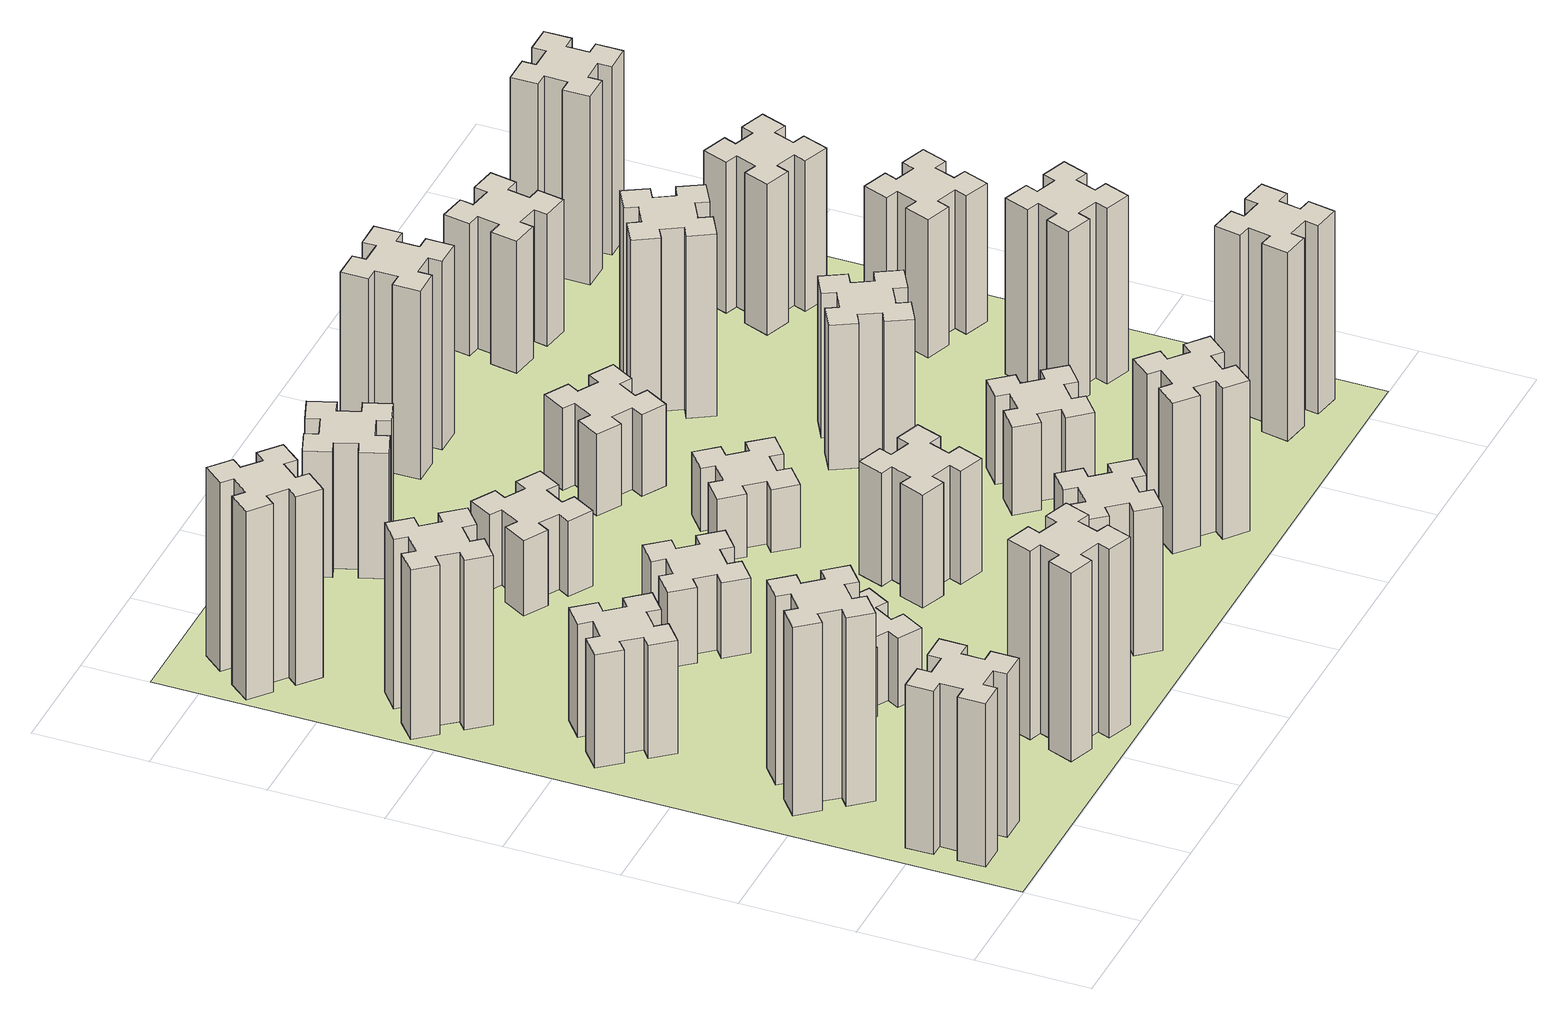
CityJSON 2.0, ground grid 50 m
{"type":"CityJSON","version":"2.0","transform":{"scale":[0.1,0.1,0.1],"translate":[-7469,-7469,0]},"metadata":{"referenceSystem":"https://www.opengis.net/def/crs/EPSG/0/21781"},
"CityObjects":{
"building1":{"type":"Building","attributes":{"class":"1000","function":"1000","usage":"1000","yearOfConstruction":2016,"roofType":"1000","measuredHeight":78,"storeysAboveGround":30,"storeysBelowGround":0},"geometry":[{"type":"Solid","lod":"1","boundaries":[[[[0,1,2,3,4,5,6,7,8,9,10,11,12,13,14,15,16,17,18,19]],[[17,16,20,21]],[[16,15,22,20]],[[15,14,23,22]],[[14,13,24,23]],[[13,12,25,24]],[[12,11,26,25]],[[11,10,27,26]],[[10,9,28,27]],[[9,8,29,28]],[[8,7,30,29]],[[7,6,31,30]],[[6,5,32,31]],[[5,4,33,32]],[[4,3,34,33]],[[3,2,35,34]],[[2,1,36,35]],[[1,0,37,36]],[[0,19,38,37]],[[19,18,39,38]],[[18,17,21,39]],[[24,25,26,27,28,29,30,31,32,33,34,35,36,37,38,39,21,20,22,23]]]]}]},
"building2":{"type":"Building","attributes":{"class":"1000","function":"1000","usage":"1000","yearOfConstruction":2016,"roofType":"1000","measuredHeight":90,"storeysAboveGround":30,"storeysBelowGround":0},"geometry":[{"type":"Solid","lod":"1","boundaries":[[[[40,41,42,43,44,45,46,47,48,49,50,51,52,53,54,55,56,57,58,59]],[[57,56,60,61]],[[56,55,62,60]],[[55,54,63,62]],[[54,53,64,63]],[[53,52,65,64]],[[52,51,66,65]],[[51,50,67,66]],[[50,49,68,67]],[[49,48,69,68]],[[48,47,70,69]],[[47,46,71,70]],[[46,45,72,71]],[[45,44,73,72]],[[44,43,74,73]],[[43,42,75,74]],[[42,41,76,75]],[[41,40,77,76]],[[40,59,78,77]],[[59,58,79,78]],[[58,57,61,79]],[[64,65,66,67,68,69,70,71,72,73,74,75,76,77,78,79,61,60,62,63]]]]}]},
"building3":{"type":"Building","attributes":{"class":"1000","function":"1000","usage":"1000","yearOfConstruction":2016,"roofType":"1000","measuredHeight":54,"storeysAboveGround":30,"storeysBelowGround":0},"geometry":[{"type":"Solid","lod":"1","boundaries":[[[[80,81,82,83,84,85,86,87,88,89,90,91,92,93,94,95,96,97,98,99]],[[97,96,100,101]],[[96,95,102,100]],[[95,94,103,102]],[[94,93,104,103]],[[93,92,105,104]],[[92,91,106,105]],[[91,90,107,106]],[[90,89,108,107]],[[89,88,109,108]],[[88,87,110,109]],[[87,86,111,110]],[[86,85,112,111]],[[85,84,113,112]],[[84,83,114,113]],[[83,82,115,114]],[[82,81,116,115]],[[81,80,117,116]],[[80,99,118,117]],[[99,98,119,118]],[[98,97,101,119]],[[104,105,106,107,108,109,110,111,112,113,114,115,116,117,118,119,101,100,102,103]]]]}]},
"building4":{"type":"Building","attributes":{"class":"1000","function":"1000","usage":"1000","yearOfConstruction":2016,"roofType":"1000","measuredHeight":81,"storeysAboveGround":30,"storeysBelowGround":0},"geometry":[{"type":"Solid","lod":"1","boundaries":[[[[120,121,122,123,124,125,126,127,128,129,130,131,132,133,134,135,136,137,138,139]],[[137,136,140,141]],[[136,135,142,140]],[[135,134,143,142]],[[134,133,144,143]],[[133,132,145,144]],[[132,131,146,145]],[[131,130,147,146]],[[130,129,148,147]],[[129,128,149,148]],[[128,127,150,149]],[[127,126,151,150]],[[126,125,152,151]],[[125,124,153,152]],[[124,123,154,153]],[[123,122,155,154]],[[122,121,156,155]],[[121,120,157,156]],[[120,139,158,157]],[[139,138,159,158]],[[138,137,141,159]],[[144,145,146,147,148,149,150,151,152,153,154,155,156,157,158,159,141,140,142,143]]]]}]},
"building5":{"type":"Building","attributes":{"class":"1000","function":"1000","usage":"1000","yearOfConstruction":2016,"roofType":"1000","measuredHeight":90,"storeysAboveGround":30,"storeysBelowGround":0},"geometry":[{"type":"Solid","lod":"1","boundaries":[[[[160,161,162,163,164,165,166,167,168,169,170,171,172,173,174,175,176,177,178,179]],[[177,176,180,181]],[[176,175,182,180]],[[175,174,183,182]],[[174,173,184,183]],[[173,172,185,184]],[[172,171,186,185]],[[171,170,187,186]],[[170,169,188,187]],[[169,168,189,188]],[[168,167,190,189]],[[167,166,191,190]],[[166,165,192,191]],[[165,164,193,192]],[[164,163,194,193]],[[163,162,195,194]],[[162,161,196,195]],[[161,160,197,196]],[[160,179,198,197]],[[179,178,199,198]],[[178,177,181,199]],[[184,185,186,187,188,189,190,191,192,193,194,195,196,197,198,199,181,180,182,183]]]]}]},
"building6":{"type":"Building","attributes":{"class":"1000","function":"1000","usage":"1000","yearOfConstruction":2016,"roofType":"1000","measuredHeight":90,"storeysAboveGround":30,"storeysBelowGround":0},"geometry":[{"type":"Solid","lod":"1","boundaries":[[[[200,201,202,203,204,205,206,207,208,209,210,211,212,213,214,215,216,217,218,219]],[[217,216,220,221]],[[216,215,222,220]],[[215,214,223,222]],[[214,213,224,223]],[[213,212,225,224]],[[212,211,226,225]],[[211,210,227,226]],[[210,209,228,227]],[[209,208,229,228]],[[208,207,230,229]],[[207,206,231,230]],[[206,205,232,231]],[[205,204,233,232]],[[204,203,234,233]],[[203,202,235,234]],[[202,201,236,235]],[[201,200,237,236]],[[200,219,238,237]],[[219,218,239,238]],[[218,217,221,239]],[[224,225,226,227,228,229,230,231,232,233,234,235,236,237,238,239,221,220,222,223]]]]}]},
"building7":{"type":"Building","attributes":{"class":"1000","function":"1000","usage":"1000","yearOfConstruction":2016,"roofType":"1000","measuredHeight":33,"storeysAboveGround":30,"storeysBelowGround":0},"geometry":[{"type":"Solid","lod":"1","boundaries":[[[[240,241,242,243,244,245,246,247,248,249,250,251,252,253,254,255,256,257,258,259]],[[257,256,260,261]],[[256,255,262,260]],[[255,254,263,262]],[[254,253,264,263]],[[253,252,265,264]],[[252,251,266,265]],[[251,250,267,266]],[[250,249,268,267]],[[249,248,269,268]],[[248,247,270,269]],[[247,246,271,270]],[[246,245,272,271]],[[245,244,273,272]],[[244,243,274,273]],[[243,242,275,274]],[[242,241,276,275]],[[241,240,277,276]],[[240,259,278,277]],[[259,258,279,278]],[[258,257,261,279]],[[264,265,266,267,268,269,270,271,272,273,274,275,276,277,278,279,261,260,262,263]]]]}]},
"building8":{"type":"Building","attributes":{"class":"1000","function":"1000","usage":"1000","yearOfConstruction":2016,"roofType":"1000","measuredHeight":36,"storeysAboveGround":30,"storeysBelowGround":0},"geometry":[{"type":"Solid","lod":"1","boundaries":[[[[280,281,282,283,284,285,286,287,288,289,290,291,292,293,294,295,296,297,298,299]],[[297,296,300,301]],[[296,295,302,300]],[[295,294,303,302]],[[294,293,304,303]],[[293,292,305,304]],[[292,291,306,305]],[[291,290,307,306]],[[290,289,308,307]],[[289,288,309,308]],[[288,287,310,309]],[[287,286,311,310]],[[286,285,312,311]],[[285,284,313,312]],[[284,283,314,313]],[[283,282,315,314]],[[282,281,316,315]],[[281,280,317,316]],[[280,299,318,317]],[[299,298,319,318]],[[298,297,301,319]],[[304,305,306,307,308,309,310,311,312,313,314,315,316,317,318,319,301,300,302,303]]]]}]},
"building9":{"type":"Building","attributes":{"class":"1000","function":"1000","usage":"1000","yearOfConstruction":2016,"roofType":"1000","measuredHeight":69,"storeysAboveGround":30,"storeysBelowGround":0},"geometry":[{"type":"Solid","lod":"1","boundaries":[[[[320,321,322,323,324,325,326,327,328,329,330,331,332,333,334,335,336,337,338,339]],[[337,336,340,341]],[[336,335,342,340]],[[335,334,343,342]],[[334,333,344,343]],[[333,332,345,344]],[[332,331,346,345]],[[331,330,347,346]],[[330,329,348,347]],[[329,328,349,348]],[[328,327,350,349]],[[327,326,351,350]],[[326,325,352,351]],[[325,324,353,352]],[[324,323,354,353]],[[323,322,355,354]],[[322,321,356,355]],[[321,320,357,356]],[[320,339,358,357]],[[339,338,359,358]],[[338,337,341,359]],[[344,345,346,347,348,349,350,351,352,353,354,355,356,357,358,359,341,340,342,343]]]]}]},
"building10":{"type":"Building","attributes":{"class":"1000","function":"1000","usage":"1000","yearOfConstruction":2016,"roofType":"1000","measuredHeight":36,"storeysAboveGround":30,"storeysBelowGround":0},"geometry":[{"type":"Solid","lod":"1","boundaries":[[[[360,361,362,363,364,365,366,367,368,369,370,371,372,373,374,375,376,377,378,379]],[[377,376,380,381]],[[376,375,382,380]],[[375,374,383,382]],[[374,373,384,383]],[[373,372,385,384]],[[372,371,386,385]],[[371,370,387,386]],[[370,369,388,387]],[[369,368,389,388]],[[368,367,390,389]],[[367,366,391,390]],[[366,365,392,391]],[[365,364,393,392]],[[364,363,394,393]],[[363,362,395,394]],[[362,361,396,395]],[[361,360,397,396]],[[360,379,398,397]],[[379,378,399,398]],[[378,377,381,399]],[[384,385,386,387,388,389,390,391,392,393,394,395,396,397,398,399,381,380,382,383]]]]}]},
"building11":{"type":"Building","attributes":{"class":"1000","function":"1000","usage":"1000","yearOfConstruction":2016,"roofType":"1000","measuredHeight":60,"storeysAboveGround":30,"storeysBelowGround":0},"geometry":[{"type":"Solid","lod":"1","boundaries":[[[[400,401,402,403,404,405,406,407,408,409,410,411,412,413,414,415,416,417,418,419]],[[417,416,420,421]],[[416,415,422,420]],[[415,414,423,422]],[[414,413,424,423]],[[413,412,425,424]],[[412,411,426,425]],[[411,410,427,426]],[[410,409,428,427]],[[409,408,429,428]],[[408,407,430,429]],[[407,406,431,430]],[[406,405,432,431]],[[405,404,433,432]],[[404,403,434,433]],[[403,402,435,434]],[[402,401,436,435]],[[401,400,437,436]],[[400,419,438,437]],[[419,418,439,438]],[[418,417,421,439]],[[424,425,426,427,428,429,430,431,432,433,434,435,436,437,438,439,421,420,422,423]]]]}]},
"building12":{"type":"Building","attributes":{"class":"1000","function":"1000","usage":"1000","yearOfConstruction":2016,"roofType":"1000","measuredHeight":54,"storeysAboveGround":30,"storeysBelowGround":0},"geometry":[{"type":"Solid","lod":"1","boundaries":[[[[440,441,442,443,444,445,446,447,448,449,450,451,452,453,454,455,456,457,458,459]],[[457,456,460,461]],[[456,455,462,460]],[[455,454,463,462]],[[454,453,464,463]],[[453,452,465,464]],[[452,451,466,465]],[[451,450,467,466]],[[450,449,468,467]],[[449,448,469,468]],[[448,447,470,469]],[[447,446,471,470]],[[446,445,472,471]],[[445,444,473,472]],[[444,443,474,473]],[[443,442,475,474]],[[442,441,476,475]],[[441,440,477,476]],[[440,459,478,477]],[[459,458,479,478]],[[458,457,461,479]],[[464,465,466,467,468,469,470,471,472,473,474,475,476,477,478,479,461,460,462,463]]]]}]},
"building13":{"type":"Building","attributes":{"class":"1000","function":"1000","usage":"1000","yearOfConstruction":2016,"roofType":"1000","measuredHeight":30,"storeysAboveGround":30,"storeysBelowGround":0},"geometry":[{"type":"Solid","lod":"1","boundaries":[[[[480,481,482,483,484,485,486,487,488,489,490,491,492,493,494,495,496,497,498,499]],[[497,496,500,501]],[[496,495,502,500]],[[495,494,503,502]],[[494,493,504,503]],[[493,492,505,504]],[[492,491,506,505]],[[491,490,507,506]],[[490,489,508,507]],[[489,488,509,508]],[[488,487,510,509]],[[487,486,511,510]],[[486,485,512,511]],[[485,484,513,512]],[[484,483,514,513]],[[483,482,515,514]],[[482,481,516,515]],[[481,480,517,516]],[[480,499,518,517]],[[499,498,519,518]],[[498,497,501,519]],[[504,505,506,507,508,509,510,511,512,513,514,515,516,517,518,519,501,500,502,503]]]]}]},
"building14":{"type":"Building","attributes":{"class":"1000","function":"1000","usage":"1000","yearOfConstruction":2016,"roofType":"1000","measuredHeight":72,"storeysAboveGround":30,"storeysBelowGround":0},"geometry":[{"type":"Solid","lod":"1","boundaries":[[[[520,521,522,523,524,525,526,527,528,529,530,531,532,533,534,535,536,537,538,539]],[[537,536,540,541]],[[536,535,542,540]],[[535,534,543,542]],[[534,533,544,543]],[[533,532,545,544]],[[532,531,546,545]],[[531,530,547,546]],[[530,529,548,547]],[[529,528,549,548]],[[528,527,550,549]],[[527,526,551,550]],[[526,525,552,551]],[[525,524,553,552]],[[524,523,554,553]],[[523,522,555,554]],[[522,521,556,555]],[[521,520,557,556]],[[520,539,558,557]],[[539,538,559,558]],[[538,537,541,559]],[[544,545,546,547,548,549,550,551,552,553,554,555,556,557,558,559,541,540,542,543]]]]}]},
"building15":{"type":"Building","attributes":{"class":"1000","function":"1000","usage":"1000","yearOfConstruction":2016,"roofType":"1000","measuredHeight":39,"storeysAboveGround":30,"storeysBelowGround":0},"geometry":[{"type":"Solid","lod":"1","boundaries":[[[[560,561,562,563,564,565,566,567,568,569,570,571,572,573,574,575,576,577,578,579]],[[577,576,580,581]],[[576,575,582,580]],[[575,574,583,582]],[[574,573,584,583]],[[573,572,585,584]],[[572,571,586,585]],[[571,570,587,586]],[[570,569,588,587]],[[569,568,589,588]],[[568,567,590,589]],[[567,566,591,590]],[[566,565,592,591]],[[565,564,593,592]],[[564,563,594,593]],[[563,562,595,594]],[[562,561,596,595]],[[561,560,597,596]],[[560,579,598,597]],[[579,578,599,598]],[[578,577,581,599]],[[584,585,586,587,588,589,590,591,592,593,594,595,596,597,598,599,581,580,582,583]]]]}]},
"building16":{"type":"Building","attributes":{"class":"1000","function":"1000","usage":"1000","yearOfConstruction":2016,"roofType":"1000","measuredHeight":90,"storeysAboveGround":30,"storeysBelowGround":0},"geometry":[{"type":"Solid","lod":"1","boundaries":[[[[600,601,602,603,604,605,606,607,608,609,610,611,612,613,614,615,616,617,618,619]],[[617,616,620,621]],[[616,615,622,620]],[[615,614,623,622]],[[614,613,624,623]],[[613,612,625,624]],[[612,611,626,625]],[[611,610,627,626]],[[610,609,628,627]],[[609,608,629,628]],[[608,607,630,629]],[[607,606,631,630]],[[606,605,632,631]],[[605,604,633,632]],[[604,603,634,633]],[[603,602,635,634]],[[602,601,636,635]],[[601,600,637,636]],[[600,619,638,637]],[[619,618,639,638]],[[618,617,621,639]],[[624,625,626,627,628,629,630,631,632,633,634,635,636,637,638,639,621,620,622,623]]]]}]},
"building17":{"type":"Building","attributes":{"class":"1000","function":"1000","usage":"1000","yearOfConstruction":2016,"roofType":"1000","measuredHeight":42,"storeysAboveGround":30,"storeysBelowGround":0},"geometry":[{"type":"Solid","lod":"1","boundaries":[[[[640,641,642,643,644,645,646,647,648,649,650,651,652,653,654,655,656,657,658,659]],[[657,656,660,661]],[[656,655,662,660]],[[655,654,663,662]],[[654,653,664,663]],[[653,652,665,664]],[[652,651,666,665]],[[651,650,667,666]],[[650,649,668,667]],[[649,648,669,668]],[[648,647,670,669]],[[647,646,671,670]],[[646,645,672,671]],[[645,644,673,672]],[[644,643,674,673]],[[643,642,675,674]],[[642,641,676,675]],[[641,640,677,676]],[[640,659,678,677]],[[659,658,679,678]],[[658,657,661,679]],[[664,665,666,667,668,669,670,671,672,673,674,675,676,677,678,679,661,660,662,663]]]]}]},
"building18":{"type":"Building","attributes":{"class":"1000","function":"1000","usage":"1000","yearOfConstruction":2016,"roofType":"1000","measuredHeight":69,"storeysAboveGround":30,"storeysBelowGround":0},"geometry":[{"type":"Solid","lod":"1","boundaries":[[[[680,681,682,683,684,685,686,687,688,689,690,691,692,693,694,695,696,697,698,699]],[[697,696,700,701]],[[696,695,702,700]],[[695,694,703,702]],[[694,693,704,703]],[[693,692,705,704]],[[692,691,706,705]],[[691,690,707,706]],[[690,689,708,707]],[[689,688,709,708]],[[688,687,710,709]],[[687,686,711,710]],[[686,685,712,711]],[[685,684,713,712]],[[684,683,714,713]],[[683,682,715,714]],[[682,681,716,715]],[[681,680,717,716]],[[680,699,718,717]],[[699,698,719,718]],[[698,697,701,719]],[[704,705,706,707,708,709,710,711,712,713,714,715,716,717,718,719,701,700,702,703]]]]}]},
"building19":{"type":"Building","attributes":{"class":"1000","function":"1000","usage":"1000","yearOfConstruction":2016,"roofType":"1000","measuredHeight":87,"storeysAboveGround":30,"storeysBelowGround":0},"geometry":[{"type":"Solid","lod":"1","boundaries":[[[[720,721,722,723,724,725,726,727,728,729,730,731,732,733,734,735,736,737,738,739]],[[737,736,740,741]],[[736,735,742,740]],[[735,734,743,742]],[[734,733,744,743]],[[733,732,745,744]],[[732,731,746,745]],[[731,730,747,746]],[[730,729,748,747]],[[729,728,749,748]],[[728,727,750,749]],[[727,726,751,750]],[[726,725,752,751]],[[725,724,753,752]],[[724,723,754,753]],[[723,722,755,754]],[[722,721,756,755]],[[721,720,757,756]],[[720,739,758,757]],[[739,738,759,758]],[[738,737,741,759]],[[744,745,746,747,748,749,750,751,752,753,754,755,756,757,758,759,741,740,742,743]]]]}]},
"building20":{"type":"Building","attributes":{"class":"1000","function":"1000","usage":"1000","yearOfConstruction":2016,"roofType":"1000","measuredHeight":90,"storeysAboveGround":30,"storeysBelowGround":0},"geometry":[{"type":"Solid","lod":"1","boundaries":[[[[760,761,762,763,764,765,766,767,768,769,770,771,772,773,774,775,776,777,778,779]],[[777,776,780,781]],[[776,775,782,780]],[[775,774,783,782]],[[774,773,784,783]],[[773,772,785,784]],[[772,771,786,785]],[[771,770,787,786]],[[770,769,788,787]],[[769,768,789,788]],[[768,767,790,789]],[[767,766,791,790]],[[766,765,792,791]],[[765,764,793,792]],[[764,763,794,793]],[[763,762,795,794]],[[762,761,796,795]],[[761,760,797,796]],[[760,779,798,797]],[[779,778,799,798]],[[778,777,781,799]],[[784,785,786,787,788,789,790,791,792,793,794,795,796,797,798,799,781,780,782,783]]]]}]},
"building21":{"type":"Building","attributes":{"class":"1000","function":"1000","usage":"1000","yearOfConstruction":2016,"roofType":"1000","measuredHeight":63,"storeysAboveGround":30,"storeysBelowGround":0},"geometry":[{"type":"Solid","lod":"1","boundaries":[[[[800,801,802,803,804,805,806,807,808,809,810,811,812,813,814,815,816,817,818,819]],[[817,816,820,821]],[[816,815,822,820]],[[815,814,823,822]],[[814,813,824,823]],[[813,812,825,824]],[[812,811,826,825]],[[811,810,827,826]],[[810,809,828,827]],[[809,808,829,828]],[[808,807,830,829]],[[807,806,831,830]],[[806,805,832,831]],[[805,804,833,832]],[[804,803,834,833]],[[803,802,835,834]],[[802,801,836,835]],[[801,800,837,836]],[[800,819,838,837]],[[819,818,839,838]],[[818,817,821,839]],[[824,825,826,827,828,829,830,831,832,833,834,835,836,837,838,839,821,820,822,823]]]]}]},
"building22":{"type":"Building","attributes":{"class":"1000","function":"1000","usage":"1000","yearOfConstruction":2016,"roofType":"1000","measuredHeight":84,"storeysAboveGround":30,"storeysBelowGround":0},"geometry":[{"type":"Solid","lod":"1","boundaries":[[[[840,841,842,843,844,845,846,847,848,849,850,851,852,853,854,855,856,857,858,859]],[[857,856,860,861]],[[856,855,862,860]],[[855,854,863,862]],[[854,853,864,863]],[[853,852,865,864]],[[852,851,866,865]],[[851,850,867,866]],[[850,849,868,867]],[[849,848,869,868]],[[848,847,870,869]],[[847,846,871,870]],[[846,845,872,871]],[[845,844,873,872]],[[844,843,874,873]],[[843,842,875,874]],[[842,841,876,875]],[[841,840,877,876]],[[840,859,878,877]],[[859,858,879,878]],[[858,857,861,879]],[[864,865,866,867,868,869,870,871,872,873,874,875,876,877,878,879,861,860,862,863]]]]}]},
"building23":{"type":"Building","attributes":{"class":"1000","function":"1000","usage":"1000","yearOfConstruction":2016,"roofType":"1000","measuredHeight":66,"storeysAboveGround":30,"storeysBelowGround":0},"geometry":[{"type":"Solid","lod":"1","boundaries":[[[[880,881,882,883,884,885,886,887,888,889,890,891,892,893,894,895,896,897,898,899]],[[897,896,900,901]],[[896,895,902,900]],[[895,894,903,902]],[[894,893,904,903]],[[893,892,905,904]],[[892,891,906,905]],[[891,890,907,906]],[[890,889,908,907]],[[889,888,909,908]],[[888,887,910,909]],[[887,886,911,910]],[[886,885,912,911]],[[885,884,913,912]],[[884,883,914,913]],[[883,882,915,914]],[[882,881,916,915]],[[881,880,917,916]],[[880,899,918,917]],[[899,898,919,918]],[[898,897,901,919]],[[904,905,906,907,908,909,910,911,912,913,914,915,916,917,918,919,901,900,902,903]]]]}]},
"building24":{"type":"Building","attributes":{"class":"1000","function":"1000","usage":"1000","yearOfConstruction":2016,"roofType":"1000","measuredHeight":72,"storeysAboveGround":30,"storeysBelowGround":0},"geometry":[{"type":"Solid","lod":"1","boundaries":[[[[920,921,922,923,924,925,926,927,928,929,930,931,932,933,934,935,936,937,938,939]],[[937,936,940,941]],[[936,935,942,940]],[[935,934,943,942]],[[934,933,944,943]],[[933,932,945,944]],[[932,931,946,945]],[[931,930,947,946]],[[930,929,948,947]],[[929,928,949,948]],[[928,927,950,949]],[[927,926,951,950]],[[926,925,952,951]],[[925,924,953,952]],[[924,923,954,953]],[[923,922,955,954]],[[922,921,956,955]],[[921,920,957,956]],[[920,939,958,957]],[[939,938,959,958]],[[938,937,941,959]],[[944,945,946,947,948,949,950,951,952,953,954,955,956,957,958,959,941,940,942,943]]]]}]},
"building25":{"type":"Building","attributes":{"class":"1000","function":"1000","usage":"1000","yearOfConstruction":2016,"roofType":"1000","measuredHeight":90,"storeysAboveGround":30,"storeysBelowGround":0},"geometry":[{"type":"Solid","lod":"1","boundaries":[[[[960,961,962,963,964,965,966,967,968,969,970,971,972,973,974,975,976,977,978,979]],[[977,976,980,981]],[[976,975,982,980]],[[975,974,983,982]],[[974,973,984,983]],[[973,972,985,984]],[[972,971,986,985]],[[971,970,987,986]],[[970,969,988,987]],[[969,968,989,988]],[[968,967,990,989]],[[967,966,991,990]],[[966,965,992,991]],[[965,964,993,992]],[[964,963,994,993]],[[963,962,995,994]],[[962,961,996,995]],[[961,960,997,996]],[[960,979,998,997]],[[979,978,999,998]],[[978,977,981,999]],[[984,985,986,987,988,989,990,991,992,993,994,995,996,997,998,999,981,980,982,983]]]]}]},
"landuse1":{"type":"LandUse","attributes":{"name":"plot1","function":"1010"},"geometry":[{"type":"MultiSurface","lod":"1","boundaries":[[[1000,1001,1002,1003]]]}]}
},
"vertices":[
[165,425,0],[165,325,0],[105,325,0],[105,205,0],[225,205,0],[225,265,0],[325,265,0],[325,205,0],[445,205,0],[445,325,0],[385,325,0],[385,425,0],[445,425,0],[445,545,0],[325,545,0],[325,485,0],[225,485,0],[225,545,0],[105,545,0],[105,425,0],[225,485,780],[225,545,780],[325,485,780],[325,545,780],[445,545,780],[445,425,780],[385,425,780],[385,325,780],[445,325,780],[445,205,780],[325,205,780],[325,265,780],[225,265,780],[225,205,780],[105,205,780],[105,325,780],[165,325,780],[165,425,780],[105,425,780],[105,545,780],
[492,1048,0],[427,1124,0],[473,1163,0],[396,1255,0],[304,1178,0],[343,1132,0],[266,1067,0],[228,1113,0],[136,1036,0],[213,944,0],[259,983,0],[323,906,0],[277,868,0],[354,776,0],[446,853,0],[408,899,0],[484,963,0],[523,917,0],[615,994,0],[538,1086,0],[484,963,900],[523,917,900],[408,899,900],[446,853,900],[354,776,900],[277,868,900],[323,906,900],[259,983,900],[213,944,900],[136,1036,900],[228,1113,900],[266,1067,900],[343,1132,900],[304,1178,900],[396,1255,900],[473,1163,900],[427,1124,900],[492,1048,900],[538,1086,900],[615,994,900],
[492,1888,0],[427,1964,0],[473,2003,0],[396,2095,0],[304,2018,0],[343,1972,0],[266,1907,0],[228,1953,0],[136,1876,0],[213,1784,0],[259,1823,0],[323,1746,0],[277,1708,0],[354,1616,0],[446,1693,0],[408,1739,0],[484,1803,0],[523,1757,0],[615,1834,0],[538,1926,0],[484,1803,540],[523,1757,540],[408,1739,540],[446,1693,540],[354,1616,540],[277,1708,540],[323,1746,540],[259,1823,540],[213,1784,540],[136,1876,540],[228,1953,540],[266,1907,540],[343,1972,540],[304,2018,540],[396,2095,540],[473,2003,540],[427,1964,540],[492,1888,540],[538,1926,540],[615,1834,540],
[243,2712,0],[166,2647,0],[128,2693,0],[36,2616,0],[113,2524,0],[159,2563,0],[223,2486,0],[177,2448,0],[254,2356,0],[346,2433,0],[308,2479,0],[384,2543,0],[423,2497,0],[515,2574,0],[438,2666,0],[392,2628,0],[327,2704,0],[373,2743,0],[296,2835,0],[204,2758,0],[327,2704,810],[373,2743,810],[392,2628,810],[438,2666,810],[515,2574,810],[423,2497,810],[384,2543,810],[308,2479,810],[346,2433,810],[254,2356,810],[177,2448,810],[223,2486,810],[159,2563,810],[113,2524,810],[36,2616,810],[128,2693,810],[166,2647,810],[243,2712,810],[204,2758,810],[296,2835,810],
[1029,360,0],[995,266,0],[939,287,0],[897,174,0],[1010,133,0],[1031,189,0],[1125,155,0],[1104,99,0],[1217,57,0],[1258,170,0],[1202,191,0],[1236,285,0],[1292,264,0],[1333,377,0],[1220,418,0],[1200,362,0],[1106,396,0],[1127,452,0],[1014,493,0],[973,380,0],[1106,396,900],[1127,452,900],[1200,362,900],[1220,418,900],[1333,377,900],[1292,264,900],[1236,285,900],[1202,191,900],[1258,170,900],[1217,57,900],[1104,99,900],[1125,155,900],[1031,189,900],[1010,133,900],[897,174,900],[939,287,900],[995,266,900],[1029,360,900],[973,380,900],[1014,493,900],
[166,3283,0],[243,3219,0],[204,3173,0],[296,3096,0],[373,3188,0],[327,3226,0],[392,3303,0],[438,3264,0],[515,3356,0],[423,3433,0],[384,3387,0],[308,3452,0],[346,3498,0],[254,3575,0],[177,3483,0],[223,3444,0],[159,3368,0],[113,3406,0],[36,3314,0],[128,3237,0],[159,3368,900],[113,3406,900],[223,3444,900],[177,3483,900],[254,3575,900],[346,3498,900],[308,3452,900],[384,3387,900],[423,3433,900],[515,3356,900],[438,3264,900],[392,3303,900],[327,3226,900],[373,3188,900],[296,3096,900],[204,3173,900],[243,3219,900],[166,3283,900],[128,3237,900],[36,3314,900],
[1086,1017,0],[1136,1104,0],[1188,1074,0],[1248,1178,0],[1144,1238,0],[1114,1186,0],[1027,1236,0],[1057,1288,0],[953,1348,0],[893,1244,0],[945,1214,0],[895,1127,0],[843,1157,0],[783,1053,0],[887,993,0],[917,1045,0],[1004,995,0],[974,943,0],[1078,883,0],[1138,987,0],[1004,995,330],[974,943,330],[917,1045,330],[887,993,330],[783,1053,330],[843,1157,330],[895,1127,330],[945,1214,330],[893,1244,330],[953,1348,330],[1057,1288,330],[1027,1236,330],[1114,1186,330],[1144,1238,330],[1248,1178,330],[1188,1074,330],[1136,1104,330],[1086,1017,330],[1138,987,330],[1078,883,330],
[1083,1972,0],[1006,1907,0],[968,1953,0],[876,1876,0],[953,1784,0],[999,1823,0],[1063,1746,0],[1017,1708,0],[1094,1616,0],[1186,1693,0],[1148,1739,0],[1224,1803,0],[1263,1757,0],[1355,1834,0],[1278,1926,0],[1232,1888,0],[1167,1964,0],[1213,2003,0],[1136,2095,0],[1044,2018,0],[1167,1964,360],[1213,2003,360],[1232,1888,360],[1278,1926,360],[1355,1834,360],[1263,1757,360],[1224,1803,360],[1148,1739,360],[1186,1693,360],[1094,1616,360],[1017,1708,360],[1063,1746,360],[999,1823,360],[953,1784,360],[876,1876,360],[968,1953,360],[1006,1907,360],[1083,1972,360],[1044,2018,360],[1136,2095,360],
[1639,343,0],[1703,266,0],[1657,228,0],[1734,136,0],[1826,213,0],[1788,259,0],[1864,323,0],[1903,277,0],[1995,354,0],[1918,446,0],[1872,408,0],[1807,484,0],[1853,523,0],[1776,615,0],[1684,538,0],[1723,492,0],[1646,427,0],[1608,473,0],[1516,396,0],[1593,304,0],[1646,427,690],[1608,473,690],[1723,492,690],[1684,538,690],[1776,615,690],[1853,523,690],[1807,484,690],[1872,408,690],[1918,446,690],[1995,354,690],[1903,277,690],[1864,323,690],[1788,259,690],[1826,213,690],[1734,136,690],[1657,228,690],[1703,266,690],[1639,343,690],[1593,304,690],[1516,396,690],
[1314,2666,0],[1227,2716,0],[1257,2768,0],[1153,2828,0],[1093,2724,0],[1145,2694,0],[1095,2607,0],[1043,2637,0],[983,2533,0],[1087,2473,0],[1117,2525,0],[1204,2475,0],[1174,2423,0],[1278,2363,0],[1338,2467,0],[1286,2497,0],[1336,2584,0],[1388,2554,0],[1448,2658,0],[1344,2718,0],[1336,2584,360],[1388,2554,360],[1286,2497,360],[1338,2467,360],[1278,2363,360],[1174,2423,360],[1204,2475,360],[1117,2525,360],[1087,2473,360],[983,2533,360],[1043,2637,360],[1095,2607,360],[1145,2694,360],[1093,2724,360],[1153,2828,360],[1257,2768,360],[1227,2716,360],[1314,2666,360],[1344,2718,360],[1448,2658,360],
[1125,3456,0],[1031,3422,0],[1010,3478,0],[897,3437,0],[939,3324,0],[995,3345,0],[1029,3251,0],[973,3230,0],[1014,3117,0],[1127,3159,0],[1106,3215,0],[1200,3249,0],[1220,3193,0],[1333,3234,0],[1292,3347,0],[1236,3326,0],[1202,3420,0],[1258,3440,0],[1217,3553,0],[1104,3512,0],[1202,3420,600],[1258,3440,600],[1236,3326,600],[1292,3347,600],[1333,3234,600],[1220,3193,600],[1200,3249,600],[1106,3215,600],[1127,3159,600],[1014,3117,600],[973,3230,600],[1029,3251,600],[995,3345,600],[939,3324,600],[897,3437,600],[1010,3478,600],[1031,3422,600],[1125,3456,600],[1104,3512,600],[1217,3553,600],
[1771,1129,0],[1865,1095,0],[1844,1039,0],[1957,997,0],[1998,1110,0],[1942,1131,0],[1976,1225,0],[2032,1204,0],[2073,1317,0],[1960,1358,0],[1940,1302,0],[1846,1336,0],[1867,1392,0],[1754,1433,0],[1713,1320,0],[1769,1300,0],[1735,1206,0],[1679,1227,0],[1637,1114,0],[1750,1073,0],[1735,1206,540],[1679,1227,540],[1769,1300,540],[1713,1320,540],[1754,1433,540],[1867,1392,540],[1846,1336,540],[1940,1302,540],[1960,1358,540],[2073,1317,540],[2032,1204,540],[1976,1225,540],[1942,1131,540],[1998,1110,540],[1957,997,540],[1844,1039,540],[1865,1095,540],[1771,1129,540],[1750,1073,540],[1637,1114,540],
[1972,1988,0],[1907,2064,0],[1953,2103,0],[1876,2195,0],[1784,2118,0],[1823,2072,0],[1746,2007,0],[1708,2053,0],[1616,1976,0],[1693,1884,0],[1739,1923,0],[1803,1846,0],[1757,1808,0],[1834,1716,0],[1926,1793,0],[1888,1839,0],[1964,1903,0],[2003,1857,0],[2095,1934,0],[2018,2026,0],[1964,1903,300],[2003,1857,300],[1888,1839,300],[1926,1793,300],[1834,1716,300],[1757,1808,300],[1803,1846,300],[1739,1923,300],[1693,1884,300],[1616,1976,300],[1708,2053,300],[1746,2007,300],[1823,2072,300],[1784,2118,300],[1876,2195,300],[1953,2103,300],[1907,2064,300],[1972,1988,300],[2018,2026,300],[2095,1934,300],
[2543,484,0],[2479,408,0],[2433,446,0],[2356,354,0],[2448,277,0],[2486,323,0],[2563,259,0],[2524,213,0],[2616,136,0],[2693,228,0],[2647,266,0],[2712,343,0],[2758,304,0],[2835,396,0],[2743,473,0],[2704,427,0],[2628,492,0],[2666,538,0],[2574,615,0],[2497,523,0],[2628,492,720],[2666,538,720],[2704,427,720],[2743,473,720],[2835,396,720],[2758,304,720],[2712,343,720],[2647,266,720],[2693,228,720],[2616,136,720],[2524,213,720],[2563,259,720],[2486,323,720],[2448,277,720],[2356,354,720],[2433,446,720],[2479,408,720],[2543,484,720],[2497,523,720],[2574,615,720],
[2026,2497,0],[2076,2584,0],[2128,2554,0],[2188,2658,0],[2084,2718,0],[2054,2666,0],[1967,2716,0],[1997,2768,0],[1893,2828,0],[1833,2724,0],[1885,2694,0],[1835,2607,0],[1783,2637,0],[1723,2533,0],[1827,2473,0],[1857,2525,0],[1944,2475,0],[1914,2423,0],[2018,2363,0],[2078,2467,0],[1944,2475,390],[1914,2423,390],[1857,2525,390],[1827,2473,390],[1723,2533,390],[1783,2637,390],[1835,2607,390],[1885,2694,390],[1833,2724,390],[1893,2828,390],[1997,2768,390],[1967,2716,390],[2054,2666,390],[2084,2718,390],[2188,2658,390],[2128,2554,390],[2076,2584,390],[2026,2497,390],[2078,2467,390],[2018,2363,390],
[1965,3385,0],[1965,3485,0],[2025,3485,0],[2025,3605,0],[1905,3605,0],[1905,3545,0],[1805,3545,0],[1805,3605,0],[1685,3605,0],[1685,3485,0],[1745,3485,0],[1745,3385,0],[1685,3385,0],[1685,3265,0],[1805,3265,0],[1805,3325,0],[1905,3325,0],[1905,3265,0],[2025,3265,0],[2025,3385,0],[1905,3325,900],[1905,3265,900],[1805,3325,900],[1805,3265,900],[1685,3265,900],[1685,3385,900],[1745,3385,900],[1745,3485,900],[1685,3485,900],[1685,3605,900],[1805,3605,900],[1805,3545,900],[1905,3545,900],[1905,3605,900],[2025,3605,900],[2025,3485,900],[1965,3485,900],[1965,3385,900],[2025,3385,900],[2025,3265,900],
[2563,1132,0],[2486,1067,0],[2448,1113,0],[2356,1036,0],[2433,944,0],[2479,983,0],[2543,906,0],[2497,868,0],[2574,776,0],[2666,853,0],[2628,899,0],[2704,963,0],[2743,917,0],[2835,994,0],[2758,1086,0],[2712,1048,0],[2647,1124,0],[2693,1163,0],[2616,1255,0],[2524,1178,0],[2647,1124,420],[2693,1163,420],[2712,1048,420],[2758,1086,420],[2835,994,420],[2743,917,420],[2704,963,420],[2628,899,420],[2666,853,420],[2574,776,420],[2497,868,420],[2543,906,420],[2479,983,420],[2433,944,420],[2356,1036,420],[2448,1113,420],[2486,1067,420],[2563,1132,420],[2524,1178,420],[2616,1255,420],
[2475,1744,0],[2525,1657,0],[2473,1627,0],[2533,1523,0],[2637,1583,0],[2607,1635,0],[2694,1685,0],[2724,1633,0],[2828,1693,0],[2768,1797,0],[2716,1767,0],[2666,1854,0],[2718,1884,0],[2658,1988,0],[2554,1928,0],[2584,1876,0],[2497,1826,0],[2467,1878,0],[2363,1818,0],[2423,1714,0],[2497,1826,690],[2467,1878,690],[2584,1876,690],[2554,1928,690],[2658,1988,690],[2718,1884,690],[2666,1854,690],[2716,1767,690],[2768,1797,690],[2828,1693,690],[2724,1633,690],[2694,1685,690],[2607,1635,690],[2637,1583,690],[2533,1523,690],[2473,1627,690],[2525,1657,690],[2475,1744,690],[2423,1714,690],[2363,1818,690],
[2607,2475,0],[2694,2525,0],[2724,2473,0],[2828,2533,0],[2768,2637,0],[2716,2607,0],[2666,2694,0],[2718,2724,0],[2658,2828,0],[2554,2768,0],[2584,2716,0],[2497,2666,0],[2467,2718,0],[2363,2658,0],[2423,2554,0],[2475,2584,0],[2525,2497,0],[2473,2467,0],[2533,2363,0],[2637,2423,0],[2525,2497,870],[2473,2467,870],[2475,2584,870],[2423,2554,870],[2363,2658,870],[2467,2718,870],[2497,2666,870],[2584,2716,870],[2554,2768,870],[2658,2828,870],[2718,2724,870],[2666,2694,870],[2716,2607,870],[2768,2637,870],[2828,2533,870],[2724,2473,870],[2694,2525,870],[2607,2475,870],[2637,2423,870],[2533,2363,870],
[3504,475,0],[3405,492,0],[3416,551,0],[3297,572,0],[3277,454,0],[3336,444,0],[3318,345,0],[3259,356,0],[3238,237,0],[3357,217,0],[3367,276,0],[3465,258,0],[3455,199,0],[3573,178,0],[3594,297,0],[3535,307,0],[3552,405,0],[3611,395,0],[3632,513,0],[3514,534,0],[3552,405,900],[3611,395,900],[3535,307,900],[3594,297,900],[3573,178,900],[3455,199,900],[3465,258,900],[3367,276,900],[3357,217,900],[3238,237,900],[3259,356,900],[3318,345,900],[3336,444,900],[3277,454,900],[3297,572,900],[3416,551,900],[3405,492,900],[3504,475,900],[3514,534,900],[3632,513,900],
[2596,3404,0],[2578,3305,0],[2519,3316,0],[2498,3197,0],[2617,3177,0],[2627,3236,0],[2725,3218,0],[2715,3159,0],[2833,3138,0],[2854,3257,0],[2795,3267,0],[2812,3365,0],[2871,3355,0],[2892,3473,0],[2774,3494,0],[2764,3435,0],[2665,3452,0],[2676,3511,0],[2557,3532,0],[2537,3414,0],[2665,3452,630],[2676,3511,630],[2764,3435,630],[2774,3494,630],[2892,3473,630],[2871,3355,630],[2812,3365,630],[2795,3267,630],[2854,3257,630],[2833,3138,630],[2715,3159,630],[2725,3218,630],[2627,3236,630],[2617,3177,630],[2498,3197,630],[2519,3316,630],[2578,3305,630],[2596,3404,630],[2537,3414,630],[2557,3532,630],
[3251,1129,0],[3345,1095,0],[3324,1039,0],[3437,997,0],[3478,1110,0],[3422,1131,0],[3456,1225,0],[3512,1204,0],[3553,1317,0],[3440,1358,0],[3420,1302,0],[3326,1336,0],[3347,1392,0],[3234,1433,0],[3193,1320,0],[3249,1300,0],[3215,1206,0],[3159,1227,0],[3117,1114,0],[3230,1073,0],[3215,1206,840],[3159,1227,840],[3249,1300,840],[3193,1320,840],[3234,1433,840],[3347,1392,840],[3326,1336,840],[3420,1302,840],[3440,1358,840],[3553,1317,840],[3512,1204,840],[3456,1225,840],[3422,1131,840],[3478,1110,840],[3437,997,840],[3324,1039,840],[3345,1095,840],[3251,1129,840],[3230,1073,840],[3117,1114,840],
[3520,1942,0],[3426,1976,0],[3447,2032,0],[3334,2073,0],[3293,1960,0],[3349,1940,0],[3315,1846,0],[3259,1867,0],[3217,1754,0],[3330,1713,0],[3351,1769,0],[3445,1735,0],[3424,1679,0],[3537,1637,0],[3578,1750,0],[3522,1771,0],[3556,1865,0],[3612,1844,0],[3653,1957,0],[3540,1998,0],[3556,1865,660],[3612,1844,660],[3522,1771,660],[3578,1750,660],[3537,1637,660],[3424,1679,660],[3445,1735,660],[3351,1769,660],[3330,1713,660],[3217,1754,660],[3259,1867,660],[3315,1846,660],[3349,1940,660],[3293,1960,660],[3334,2073,660],[3447,2032,660],[3426,1976,660],[3520,1942,660],[3540,1998,660],[3653,1957,660],
[3420,2582,0],[3326,2616,0],[3347,2672,0],[3234,2713,0],[3193,2600,0],[3249,2580,0],[3215,2486,0],[3159,2507,0],[3117,2394,0],[3230,2353,0],[3251,2409,0],[3345,2375,0],[3324,2319,0],[3437,2277,0],[3478,2390,0],[3422,2411,0],[3456,2505,0],[3512,2484,0],[3553,2597,0],[3440,2638,0],[3456,2505,720],[3512,2484,720],[3422,2411,720],[3478,2390,720],[3437,2277,720],[3324,2319,720],[3345,2375,720],[3251,2409,720],[3230,2353,720],[3117,2394,720],[3159,2507,720],[3215,2486,720],[3249,2580,720],[3193,2600,720],[3234,2713,720],[3347,2672,720],[3326,2616,720],[3420,2582,720],[3440,2638,720],[3553,2597,720],
[3285,3225,0],[3385,3225,0],[3385,3165,0],[3505,3165,0],[3505,3285,0],[3445,3285,0],[3445,3385,0],[3505,3385,0],[3505,3505,0],[3385,3505,0],[3385,3445,0],[3285,3445,0],[3285,3505,0],[3165,3505,0],[3165,3385,0],[3225,3385,0],[3225,3285,0],[3165,3285,0],[3165,3165,0],[3285,3165,0],[3225,3285,900],[3165,3285,900],[3225,3385,900],[3165,3385,900],[3165,3505,900],[3285,3505,900],[3285,3445,900],[3385,3445,900],[3385,3505,900],[3505,3505,900],[3505,3385,900],[3445,3385,900],[3445,3285,900],[3505,3285,900],[3505,3165,900],[3385,3165,900],[3385,3225,900],[3285,3225,900],[3285,3165,900],[3165,3165,900],
[5,3705,0],[3705,3705,0],[3705,5,0],[5,5,0]
]}
